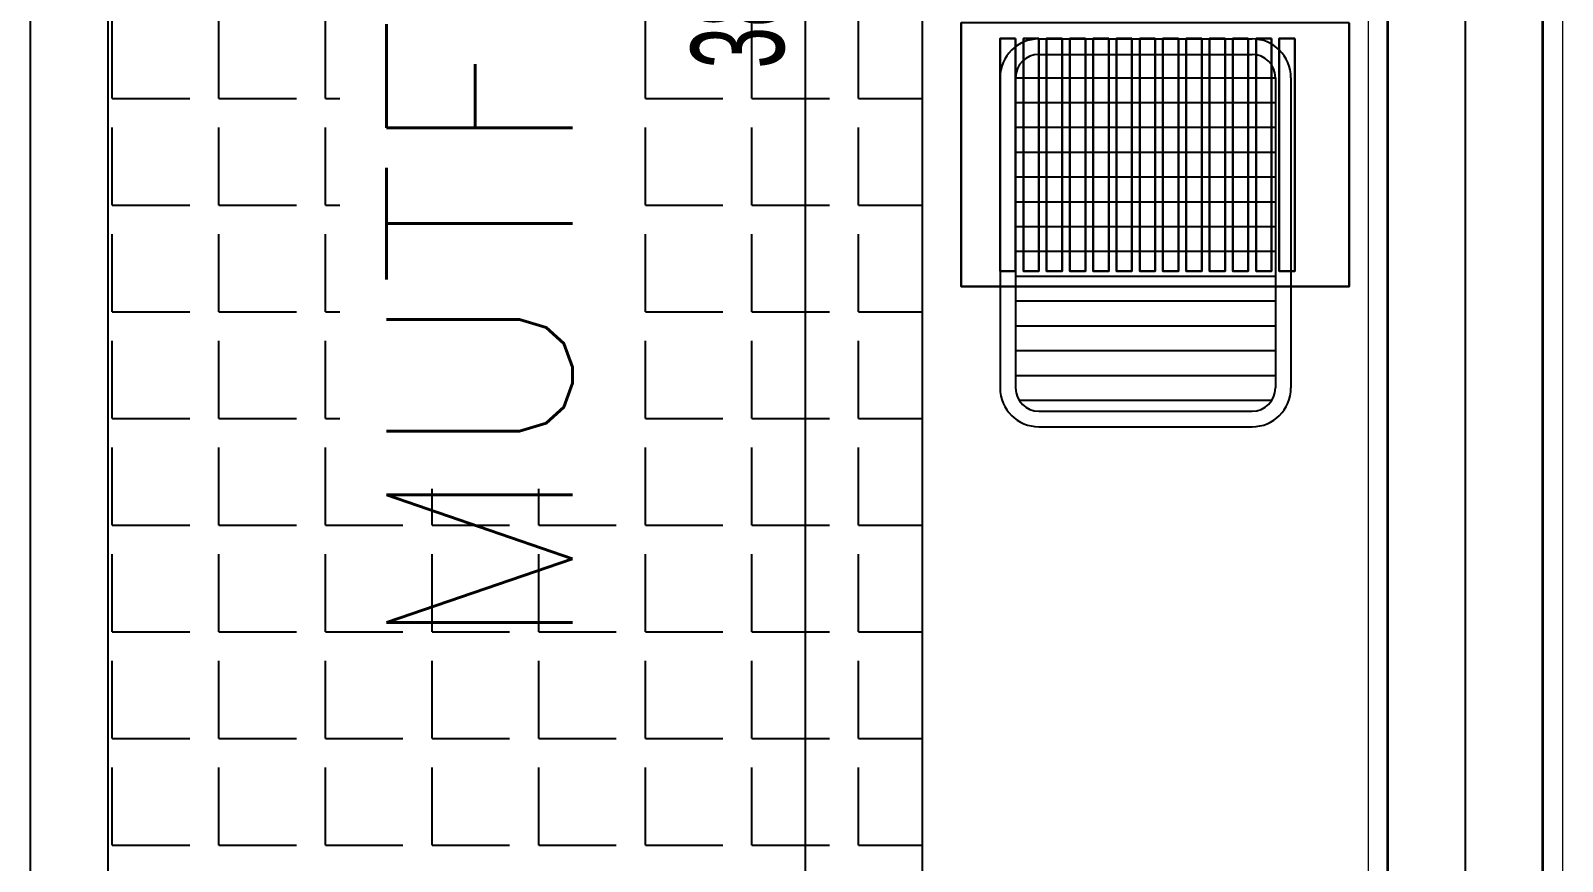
# Model space of a CAD drawing. Header units: inches. Extents: x -7543 to -822, y 102837 to 190349.
# Drawn here: x -833.31676 to -833.27726, y 102836.99239 to 102837.0138 of the extents above; entities that cross this region are included whole.
import ezdxf

# ---------------------------------------------------------------- set-up
doc = ezdxf.new("R2010")
doc.units = ezdxf.units.IN
doc.header["$MEASUREMENT"] = 0
doc.linetypes.add('__ZG_T_P__9', pattern=[22, 1, -10, 1, -10])
doc.linetypes.add('DASHDOTX2', pattern=[2, 1, -0.5, 0, -0.5])
doc.layers.get('Defpoints').update_dxf_attribs({"lineweight": 25})
for name, color, linetype, lineweight in [('AKS', 1, 'Continuous', 25), ('ICOL', 55, 'Continuous', 25), ('İZ DÜŞÜM', 253, 'Continuous', 20), ('SIVA', 150, 'Continuous', 15), ('YAZI', 7, 'Continuous', 25)]:
    doc.layers.add(name, color=color, linetype=linetype, lineweight=lineweight)
doc.layers.add('DUVAR', color=7, linetype='Continuous', lineweight=35, true_color=0xfc4642)
doc.layers.add('TEFRİŞ', color=7, linetype='Continuous', lineweight=25, true_color=0x78462c)
doc.styles.add('OLCU', font='tromand.shx', dxfattribs={"width": 0.6, "height": 12})
doc.styles.add('TXTX', font='TXTX')

msp = doc.modelspace()

# ---------------------------------------------------------------- linework, layer by layer
at = {"layer": 'AKS', "linetype": 'DASHDOTX2', "ltscale": 10}
for p, q in [((-833.316761, 102836.73452), (-833.316761, 102837.241638)), ((-833.279761, 102836.73452), (-833.279761, 102837.241638))]:
    msp.add_line(p, q, dxfattribs=at)
at = {"layer": 'Defpoints', "color": 6}
msp.add_line((-833.277761, 102836.777684), (-833.277761, 102837.127684), dxfattribs=at)
at = {"layer": 'Defpoints', "color": 3}
msp.add_line((-833.281761, 102836.975684), (-833.281761, 102837.053184), dxfattribs=at)
at = {"layer": 'DUVAR'}
for p, q in [((-833.277761, 102836.971684), (-833.277761, 102837.097684)), ((-833.281761, 102836.975684), (-833.281761, 102837.053184))]:
    msp.add_line(p, q, dxfattribs=at)
at = {"layer": 'ICOL'}
for p, q in [((-833.314761, 102836.982684), (-833.314761, 102837.053184)), ((-833.296787, 102837.053184), (-833.296787, 102836.975684)), ((-833.314659, 102837.012057), (-833.314659, 102837.014057)), ((-833.311909, 102837.012057), (-833.311909, 102837.014057)), ((-833.309159, 102837.012057), (-833.309159, 102837.014057)), ((-833.300909, 102837.012057), (-833.300909, 102837.014057)), ((-833.298159, 102837.012057), (-833.298159, 102837.014057)), ((-833.295409, 102837.012057), (-833.295409, 102837.014057)), ((-833.290761, 102837.013592), (-833.285261, 102837.013592)), ((-833.290761, 102837.013192), (-833.285261, 102837.013192)), ((-833.291761, 102837.012592), (-833.291761, 102837.004592)), ((-833.291361, 102837.012592), (-833.291361, 102837.004592)), ((-833.291361, 102837.012592), (-833.284661, 102837.012592)), ((-833.284661, 102837.012592), (-833.284661, 102837.004592)), ((-833.284261, 102837.012592), (-833.284261, 102837.004592)), ((-833.314659, 102837.012057), (-833.312659, 102837.012057)), ((-833.311909, 102837.012057), (-833.309909, 102837.012057)), ((-833.309159, 102837.012057), (-833.308785, 102837.012057)), ((-833.300909, 102837.012057), (-833.298909, 102837.012057)), ((-833.298159, 102837.012057), (-833.296159, 102837.012057)), ((-833.295409, 102837.012057), (-833.293761, 102837.012057)), ((-833.291361, 102837.011952), (-833.284661, 102837.011952)), ((-833.314659, 102837.009307), (-833.314659, 102837.011307)), ((-833.311909, 102837.009307), (-833.311909, 102837.011307)), ((-833.309159, 102837.009307), (-833.309159, 102837.011307)), ((-833.300909, 102837.009307), (-833.300909, 102837.011307)), ((-833.298159, 102837.009307), (-833.298159, 102837.011307)), ((-833.295409, 102837.009307), (-833.295409, 102837.011307)), ((-833.291361, 102837.011313), (-833.284661, 102837.011313)), ((-833.291361, 102837.010674), (-833.284661, 102837.010674)), ((-833.291361, 102837.010034), (-833.284661, 102837.010034)), ((-833.314659, 102837.009307), (-833.312659, 102837.009307)), ((-833.311909, 102837.009307), (-833.309909, 102837.009307)), ((-833.309159, 102837.009307), (-833.308785, 102837.009307)), ((-833.300909, 102837.009307), (-833.298909, 102837.009307)), ((-833.298159, 102837.009307), (-833.296159, 102837.009307)), ((-833.295409, 102837.009307), (-833.293761, 102837.009307)), ((-833.291361, 102837.009395), (-833.284661, 102837.009395)), ((-833.314659, 102837.006557), (-833.314659, 102837.008557)), ((-833.311909, 102837.006557), (-833.311909, 102837.008557)), ((-833.309159, 102837.006557), (-833.309159, 102837.008557)), ((-833.300909, 102837.006557), (-833.300909, 102837.008557)), ((-833.298159, 102837.006557), (-833.298159, 102837.008557)), ((-833.295409, 102837.006557), (-833.295409, 102837.008557)), ((-833.291361, 102837.008755), (-833.284661, 102837.008755)), ((-833.291361, 102837.008116), (-833.284661, 102837.008116)), ((-833.291361, 102837.007476), (-833.284661, 102837.007476)), ((-833.314659, 102837.006557), (-833.312659, 102837.006557)), ((-833.311909, 102837.006557), (-833.309909, 102837.006557)), ((-833.309159, 102837.006557), (-833.308785, 102837.006557)), ((-833.300909, 102837.006557), (-833.298909, 102837.006557)), ((-833.298159, 102837.006557), (-833.296159, 102837.006557)), ((-833.295409, 102837.006557), (-833.293761, 102837.006557)), ((-833.291361, 102837.006837), (-833.284661, 102837.006837)), ((-833.291361, 102837.006197), (-833.284661, 102837.006197)), ((-833.314659, 102837.003807), (-833.314659, 102837.005807)), ((-833.311909, 102837.003807), (-833.311909, 102837.005807)), ((-833.309159, 102837.003807), (-833.309159, 102837.005807)), ((-833.300909, 102837.003807), (-833.300909, 102837.005807)), ((-833.298159, 102837.003807), (-833.298159, 102837.005807)), ((-833.295409, 102837.003807), (-833.295409, 102837.005807)), ((-833.291361, 102837.005558), (-833.284661, 102837.005558)), ((-833.291361, 102837.004918), (-833.284661, 102837.004918)), ((-833.291273, 102837.004279), (-833.284749, 102837.004279)), ((-833.314659, 102837.003807), (-833.312659, 102837.003807)), ((-833.311909, 102837.003807), (-833.309909, 102837.003807)), ((-833.309159, 102837.003807), (-833.308785, 102837.003807)), ((-833.300909, 102837.003807), (-833.298909, 102837.003807)), ((-833.298159, 102837.003807), (-833.296159, 102837.003807)), ((-833.295409, 102837.003807), (-833.293761, 102837.003807)), ((-833.290761, 102837.003992), (-833.285261, 102837.003992)), ((-833.290761, 102837.003592), (-833.285261, 102837.003592)), ((-833.314659, 102837.001057), (-833.314659, 102837.003057)), ((-833.311909, 102837.001057), (-833.311909, 102837.003057)), ((-833.309159, 102837.001057), (-833.309159, 102837.003057)), ((-833.300909, 102837.001057), (-833.300909, 102837.003057)), ((-833.298159, 102837.001057), (-833.298159, 102837.003057)), ((-833.295409, 102837.001057), (-833.295409, 102837.003057)), ((-833.306409, 102837.001057), (-833.306409, 102837.001994)), ((-833.303659, 102837.001057), (-833.303659, 102837.001994)), ((-833.314659, 102837.001057), (-833.312659, 102837.001057)), ((-833.311909, 102837.001057), (-833.309909, 102837.001057)), ((-833.309159, 102837.001057), (-833.307159, 102837.001057)), ((-833.306409, 102837.001057), (-833.304409, 102837.001057)), ((-833.303659, 102837.001057), (-833.301659, 102837.001057)), ((-833.300909, 102837.001057), (-833.298909, 102837.001057)), ((-833.298159, 102837.001057), (-833.296159, 102837.001057)), ((-833.295409, 102837.001057), (-833.293761, 102837.001057)), ((-833.314659, 102836.998307), (-833.314659, 102837.000307)), ((-833.311909, 102836.998307), (-833.311909, 102837.000307)), ((-833.309159, 102836.998307), (-833.309159, 102837.000307)), ((-833.306409, 102836.998307), (-833.306409, 102837.000307)), ((-833.303659, 102836.998307), (-833.303659, 102837.000307)), ((-833.300909, 102836.998307), (-833.300909, 102837.000307)), ((-833.298159, 102836.998307), (-833.298159, 102837.000307)), ((-833.295409, 102836.998307), (-833.295409, 102837.000307)), ((-833.314659, 102836.998307), (-833.312659, 102836.998307)), ((-833.311909, 102836.998307), (-833.309909, 102836.998307)), ((-833.309159, 102836.998307), (-833.307159, 102836.998307)), ((-833.306409, 102836.998307), (-833.304409, 102836.998307)), ((-833.303659, 102836.998307), (-833.301659, 102836.998307)), ((-833.300909, 102836.998307), (-833.298909, 102836.998307)), ((-833.298159, 102836.998307), (-833.296159, 102836.998307)), ((-833.295409, 102836.998307), (-833.293761, 102836.998307)), ((-833.314659, 102836.995557), (-833.314659, 102836.997557)), ((-833.311909, 102836.995557), (-833.311909, 102836.997557)), ((-833.309159, 102836.995557), (-833.309159, 102836.997557)), ((-833.306409, 102836.995557), (-833.306409, 102836.997557)), ((-833.303659, 102836.995557), (-833.303659, 102836.997557)), ((-833.300909, 102836.995557), (-833.300909, 102836.997557)), ((-833.298159, 102836.995557), (-833.298159, 102836.997557)), ((-833.295409, 102836.995557), (-833.295409, 102836.997557)), ((-833.314659, 102836.995557), (-833.312659, 102836.995557)), ((-833.311909, 102836.995557), (-833.309909, 102836.995557)), ((-833.309159, 102836.995557), (-833.307159, 102836.995557)), ((-833.306409, 102836.995557), (-833.304409, 102836.995557)), ((-833.303659, 102836.995557), (-833.301659, 102836.995557)), ((-833.300909, 102836.995557), (-833.298909, 102836.995557)), ((-833.298159, 102836.995557), (-833.296159, 102836.995557)), ((-833.295409, 102836.995557), (-833.293761, 102836.995557)), ((-833.314659, 102836.992807), (-833.314659, 102836.994807)), ((-833.311909, 102836.992807), (-833.311909, 102836.994807)), ((-833.309159, 102836.992807), (-833.309159, 102836.994807)), ((-833.306409, 102836.992807), (-833.306409, 102836.994807)), ((-833.303659, 102836.992807), (-833.303659, 102836.994807)), ((-833.300909, 102836.992807), (-833.300909, 102836.994807)), ((-833.298159, 102836.992807), (-833.298159, 102836.994807)), ((-833.295409, 102836.992807), (-833.295409, 102836.994807)), ((-833.314659, 102836.992807), (-833.312659, 102836.992807)), ((-833.311909, 102836.992807), (-833.309909, 102836.992807)), ((-833.309159, 102836.992807), (-833.307159, 102836.992807)), ((-833.306409, 102836.992807), (-833.304409, 102836.992807)), ((-833.303659, 102836.992807), (-833.301659, 102836.992807)), ((-833.300909, 102836.992807), (-833.298909, 102836.992807)), ((-833.298159, 102836.992807), (-833.296159, 102836.992807)), ((-833.295409, 102836.992807), (-833.293761, 102836.992807))]:
    msp.add_line(p, q, dxfattribs=at)
for centre, radius, start, end in [((-833.290761, 102837.012592), 0.001, 90, 180), ((-833.285261, 102837.012592), 0.001, 0, 90), ((-833.290761, 102837.012592), 0.0006, 90, 180), ((-833.285261, 102837.012592), 0.0006, 0, 90), ((-833.290761, 102837.004592), 0.001, 180, 270), ((-833.290761, 102837.004592), 0.0006, 180, 270), ((-833.285261, 102837.004592), 0.001, 270, 0), ((-833.285261, 102837.004592), 0.0006, 270, 0)]:
    msp.add_arc(centre, radius, start, end, dxfattribs=at)
at = {"layer": 'İZ DÜŞÜM', "linetype": '__ZG_T_P__9'}
msp.add_line((-833.277761, 102837.127684), (-833.277761, 102836.777684), dxfattribs=at)
msp.add_line((-833.277761, 102837.127684), (-833.277761, 102836.777684), dxfattribs=at)
at = {"layer": 'SIVA'}
for p, q in [((-833.277261, 102837.098184), (-833.277261, 102836.971184)), ((-833.282261, 102836.976184), (-833.282261, 102837.052684))]:
    msp.add_line(p, q, dxfattribs=at)
at = {"layer": 'TEFRİŞ'}
for p, q in [((-833.293761, 102836.976184), (-833.293761, 102837.040664)), ((-833.293761, 102836.992719), (-833.293761, 102837.024129))]:
    msp.add_line(p, q, dxfattribs=at)
for points in [[(-833.292761, 102837.007205, -0.000127), (-833.292761, 102837.014005, -0.000127), (-833.292761, 102837.014005), (-833.292761, 102837.007205)], [(-833.282761, 102837.014005), (-833.292761, 102837.014005), (-833.292761, 102837.007205), (-833.282761, 102837.007205)], [(-833.282761, 102837.014005, -0.000127), (-833.282761, 102837.007205, -0.000127), (-833.282761, 102837.007205), (-833.282761, 102837.014005)], [(-833.291761, 102837.007605, -0.000127), (-833.291761, 102837.013605, -0.000127), (-833.291761, 102837.013605, 0.000073), (-833.291761, 102837.007605, 0.000073)], [(-833.291361, 102837.013605, -0.000127), (-833.291761, 102837.013605, -0.000127), (-833.291761, 102837.013605, 0.000073), (-833.291361, 102837.013605, 0.000073)], [(-833.291361, 102837.013605, -0.000127), (-833.291361, 102837.007605, -0.000127), (-833.291361, 102837.007605, 0.000073), (-833.291361, 102837.013605, 0.000073)], [(-833.291161, 102837.007605, -0.000127), (-833.291161, 102837.013605, -0.000127), (-833.291161, 102837.013605, 0.000073), (-833.291161, 102837.007605, 0.000073)], [(-833.290761, 102837.013605, -0.000127), (-833.291161, 102837.013605, -0.000127), (-833.291161, 102837.013605, 0.000073), (-833.290761, 102837.013605, 0.000073)], [(-833.290761, 102837.013605, -0.000127), (-833.290761, 102837.007605, -0.000127), (-833.290761, 102837.007605, 0.000073), (-833.290761, 102837.013605, 0.000073)], [(-833.290561, 102837.007605, -0.000127), (-833.290561, 102837.013605, -0.000127), (-833.290561, 102837.013605, 0.000073), (-833.290561, 102837.007605, 0.000073)], [(-833.290161, 102837.013605, -0.000127), (-833.290561, 102837.013605, -0.000127), (-833.290561, 102837.013605, 0.000073), (-833.290161, 102837.013605, 0.000073)], [(-833.290161, 102837.013605, -0.000127), (-833.290161, 102837.007605, -0.000127), (-833.290161, 102837.007605, 0.000073), (-833.290161, 102837.013605, 0.000073)], [(-833.289961, 102837.007605, -0.000127), (-833.289961, 102837.013605, -0.000127), (-833.289961, 102837.013605, 0.000073), (-833.289961, 102837.007605, 0.000073)], [(-833.289561, 102837.013605, -0.000127), (-833.289961, 102837.013605, -0.000127), (-833.289961, 102837.013605, 0.000073), (-833.289561, 102837.013605, 0.000073)], [(-833.289561, 102837.013605, -0.000127), (-833.289561, 102837.007605, -0.000127), (-833.289561, 102837.007605, 0.000073), (-833.289561, 102837.013605, 0.000073)], [(-833.289361, 102837.007605, -0.000127), (-833.289361, 102837.013605, -0.000127), (-833.289361, 102837.013605, 0.000073), (-833.289361, 102837.007605, 0.000073)], [(-833.288961, 102837.013605, -0.000127), (-833.289361, 102837.013605, -0.000127), (-833.289361, 102837.013605, 0.000073), (-833.288961, 102837.013605, 0.000073)], [(-833.288961, 102837.013605, -0.000127), (-833.288961, 102837.007605, -0.000127), (-833.288961, 102837.007605, 0.000073), (-833.288961, 102837.013605, 0.000073)], [(-833.288761, 102837.007605, -0.000127), (-833.288761, 102837.013605, -0.000127), (-833.288761, 102837.013605, 0.000073), (-833.288761, 102837.007605, 0.000073)], [(-833.288361, 102837.013605, -0.000127), (-833.288761, 102837.013605, -0.000127), (-833.288761, 102837.013605, 0.000073), (-833.288361, 102837.013605, 0.000073)], [(-833.288361, 102837.013605, -0.000127), (-833.288361, 102837.007605, -0.000127), (-833.288361, 102837.007605, 0.000073), (-833.288361, 102837.013605, 0.000073)], [(-833.288161, 102837.007605, -0.000127), (-833.288161, 102837.013605, -0.000127), (-833.288161, 102837.013605, 0.000073), (-833.288161, 102837.007605, 0.000073)], [(-833.287761, 102837.013605, -0.000127), (-833.288161, 102837.013605, -0.000127), (-833.288161, 102837.013605, 0.000073), (-833.287761, 102837.013605, 0.000073)], [(-833.287761, 102837.013605, -0.000127), (-833.287761, 102837.007605, -0.000127), (-833.287761, 102837.007605, 0.000073), (-833.287761, 102837.013605, 0.000073)], [(-833.287561, 102837.007605, -0.000127), (-833.287561, 102837.013605, -0.000127), (-833.287561, 102837.013605, 0.000073), (-833.287561, 102837.007605, 0.000073)], [(-833.287161, 102837.013605, -0.000127), (-833.287561, 102837.013605, -0.000127), (-833.287561, 102837.013605, 0.000073), (-833.287161, 102837.013605, 0.000073)], [(-833.287161, 102837.013605, -0.000127), (-833.287161, 102837.007605, -0.000127), (-833.287161, 102837.007605, 0.000073), (-833.287161, 102837.013605, 0.000073)], [(-833.286961, 102837.007605, -0.000127), (-833.286961, 102837.013605, -0.000127), (-833.286961, 102837.013605, 0.000073), (-833.286961, 102837.007605, 0.000073)], [(-833.286561, 102837.013605, -0.000127), (-833.286961, 102837.013605, -0.000127), (-833.286961, 102837.013605, 0.000073), (-833.286561, 102837.013605, 0.000073)], [(-833.286561, 102837.013605, -0.000127), (-833.286561, 102837.007605, -0.000127), (-833.286561, 102837.007605, 0.000073), (-833.286561, 102837.013605, 0.000073)], [(-833.286361, 102837.007605, -0.000127), (-833.286361, 102837.013605, -0.000127), (-833.286361, 102837.013605, 0.000073), (-833.286361, 102837.007605, 0.000073)], [(-833.285961, 102837.013605, -0.000127), (-833.286361, 102837.013605, -0.000127), (-833.286361, 102837.013605, 0.000073), (-833.285961, 102837.013605, 0.000073)], [(-833.285961, 102837.013605, -0.000127), (-833.285961, 102837.007605, -0.000127), (-833.285961, 102837.007605, 0.000073), (-833.285961, 102837.013605, 0.000073)], [(-833.285761, 102837.007605, -0.000127), (-833.285761, 102837.013605, -0.000127), (-833.285761, 102837.013605, 0.000073), (-833.285761, 102837.007605, 0.000073)], [(-833.285361, 102837.013605, -0.000127), (-833.285761, 102837.013605, -0.000127), (-833.285761, 102837.013605, 0.000073), (-833.285361, 102837.013605, 0.000073)], [(-833.285361, 102837.013605, -0.000127), (-833.285361, 102837.007605, -0.000127), (-833.285361, 102837.007605, 0.000073), (-833.285361, 102837.013605, 0.000073)], [(-833.285161, 102837.007605, -0.000127), (-833.285161, 102837.013605, -0.000127), (-833.285161, 102837.013605, 0.000073), (-833.285161, 102837.007605, 0.000073)], [(-833.284761, 102837.013605, -0.000127), (-833.285161, 102837.013605, -0.000127), (-833.285161, 102837.013605, 0.000073), (-833.284761, 102837.013605, 0.000073)], [(-833.284761, 102837.013605, -0.000127), (-833.284761, 102837.007605, -0.000127), (-833.284761, 102837.007605, 0.000073), (-833.284761, 102837.013605, 0.000073)], [(-833.284561, 102837.007605, -0.000127), (-833.284561, 102837.013605, -0.000127), (-833.284561, 102837.013605, 0.000073), (-833.284561, 102837.007605, 0.000073)], [(-833.284161, 102837.013605, -0.000127), (-833.284561, 102837.013605, -0.000127), (-833.284561, 102837.013605, 0.000073), (-833.284161, 102837.013605, 0.000073)], [(-833.284161, 102837.013605, -0.000127), (-833.284161, 102837.007605, -0.000127), (-833.284161, 102837.007605, 0.000073), (-833.284161, 102837.013605, 0.000073)], [(-833.291361, 102837.007605, -0.000127), (-833.291761, 102837.007605, -0.000127), (-833.291761, 102837.007605, 0.000073), (-833.291361, 102837.007605, 0.000073)], [(-833.290761, 102837.007605, -0.000127), (-833.291161, 102837.007605, -0.000127), (-833.291161, 102837.007605, 0.000073), (-833.290761, 102837.007605, 0.000073)], [(-833.290161, 102837.007605, -0.000127), (-833.290561, 102837.007605, -0.000127), (-833.290561, 102837.007605, 0.000073), (-833.290161, 102837.007605, 0.000073)], [(-833.289561, 102837.007605, -0.000127), (-833.289961, 102837.007605, -0.000127), (-833.289961, 102837.007605, 0.000073), (-833.289561, 102837.007605, 0.000073)], [(-833.288961, 102837.007605, -0.000127), (-833.289361, 102837.007605, -0.000127), (-833.289361, 102837.007605, 0.000073), (-833.288961, 102837.007605, 0.000073)], [(-833.288361, 102837.007605, -0.000127), (-833.288761, 102837.007605, -0.000127), (-833.288761, 102837.007605, 0.000073), (-833.288361, 102837.007605, 0.000073)], [(-833.287761, 102837.007605, -0.000127), (-833.288161, 102837.007605, -0.000127), (-833.288161, 102837.007605, 0.000073), (-833.287761, 102837.007605, 0.000073)], [(-833.287161, 102837.007605, -0.000127), (-833.287561, 102837.007605, -0.000127), (-833.287561, 102837.007605, 0.000073), (-833.287161, 102837.007605, 0.000073)], [(-833.286561, 102837.007605, -0.000127), (-833.286961, 102837.007605, -0.000127), (-833.286961, 102837.007605, 0.000073), (-833.286561, 102837.007605, 0.000073)], [(-833.285961, 102837.007605, -0.000127), (-833.286361, 102837.007605, -0.000127), (-833.286361, 102837.007605, 0.000073), (-833.285961, 102837.007605, 0.000073)], [(-833.285361, 102837.007605, -0.000127), (-833.285761, 102837.007605, -0.000127), (-833.285761, 102837.007605, 0.000073), (-833.285361, 102837.007605, 0.000073)], [(-833.284761, 102837.007605, -0.000127), (-833.285161, 102837.007605, -0.000127), (-833.285161, 102837.007605, 0.000073), (-833.284761, 102837.007605, 0.000073)], [(-833.284161, 102837.007605, -0.000127), (-833.284561, 102837.007605, -0.000127), (-833.284561, 102837.007605, 0.000073), (-833.284161, 102837.007605, 0.000073)], [(-833.282761, 102837.007205, -0.000127), (-833.292761, 102837.007205, -0.000127), (-833.292761, 102837.007205), (-833.282761, 102837.007205)]]:
    msp.add_3dface(points, dxfattribs=at)

# ---------------------------------------------------------------- texts
at = {"layer": 'ICOL', "insert": (-833.298515, 102837.014434), "char_height": 0.0024, "attachment_point": 5, "rotation": 90, "style": 'OLCU'}
msp.add_mtext('\\A1;388', dxfattribs=at)
at = {"layer": 'YAZI', "style": 'TXTX'}
msp.add_text('MUTFAK NiSi', height=0.0048, rotation=90, dxfattribs=at).set_placement((-833.302785, 102836.99772))

doc.saveas('drawing.dxf')
